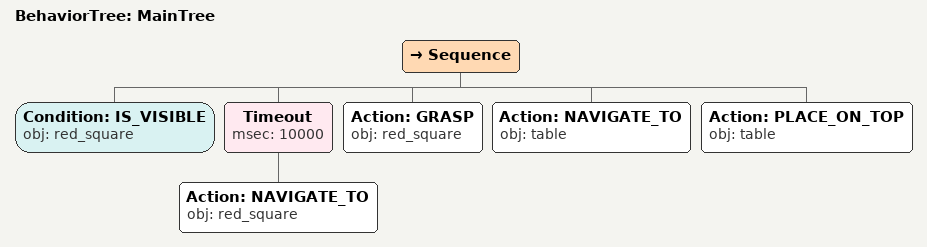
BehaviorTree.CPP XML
<root main_tree_to_execute="MainTree">
  <BehaviorTree ID="MainTree">
    <Sequence>
      <!-- Check red_square is visible before NAVIGATE_TO -->
      <Condition ID="IS_VISIBLE" obj="red_square" />
      <!-- Timeout: NAVIGATE_TO red_square within 10s -->
      <Timeout msec="10000">
        <!-- Navigate to red_square -->
        <Action ID="NAVIGATE_TO" obj="red_square" />
      </Timeout>
      <!-- Grasp red_square -->
      <Action ID="GRASP" obj="red_square" />
      <!-- Navigate to table -->
      <Action ID="NAVIGATE_TO" obj="table" />
      <!-- Place on table -->
      <Action ID="PLACE_ON_TOP" obj="table" />
    </Sequence>
  </BehaviorTree>
</root>
